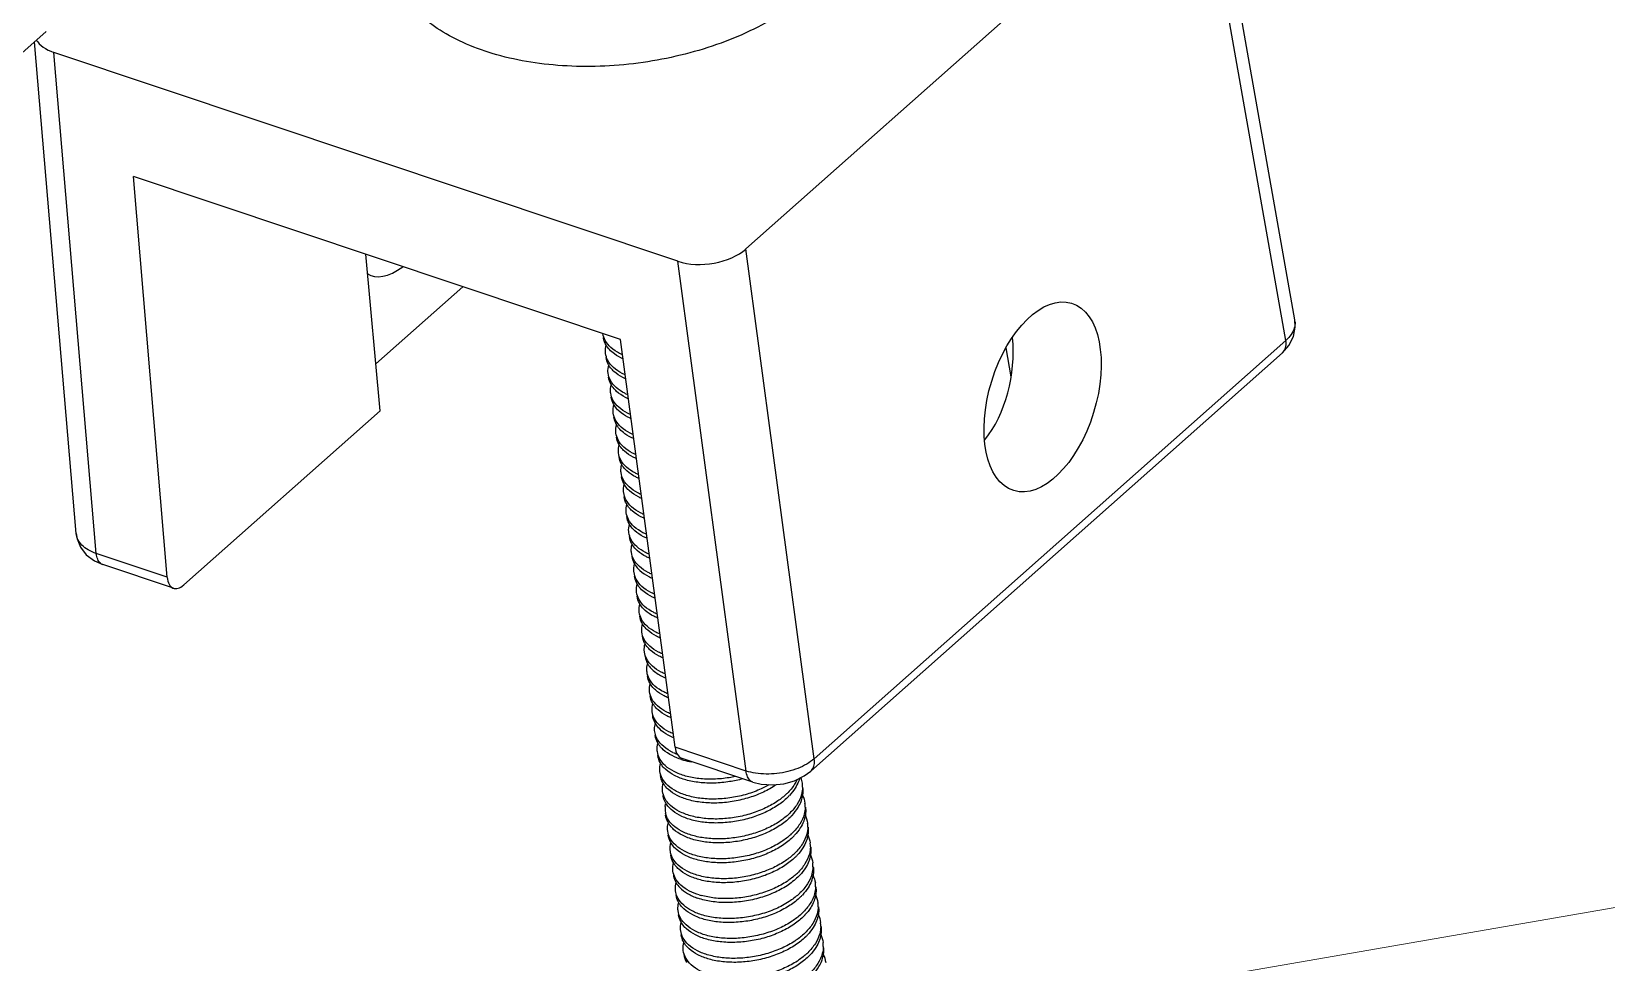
# Model space of a CAD drawing. Header units: millimetres. Extents: x 2015 to 2819, y -1311 to -752.
# Drawn here: x 2498.56 to 2521.75, y -1217.42 to -1203.72 of the extents above; entities that cross this region are included whole.
import ezdxf

# ---------------------------------------------------------------- set-up
doc = ezdxf.new("R2010")
doc.units = ezdxf.units.MM
doc.layers.add('02___PRT_ALL_AXES', color=7, linetype='Continuous')
doc.layers.add('06___PRT_ALL_SURFS', color=7, linetype='Continuous')
doc.layers.add('from', color=7, linetype='Continuous', lineweight=13)
doc.styles.add('宋体', font='SimSun.ttf')
doc.dimstyles.new('YanXiu', dxfattribs={"dimscale": 1.5, "dimtxt": 2.5, "dimasz": 2.2, "dimexe": 0.65, "dimexo": 0.65, "dimgap": 0.5, "dimtad": 1, "dimdsep": 46, "dimtxsty": '宋体', "dimcen": 0, "dimclrd": 3, "dimclre": 3, "dimclrt": 3, "dimazin": 2, "dimtfac": 1, "dimtofl": 0, "dimtmove": 0, "dimatfit": 3, "dimfxl": 1, "dimlwd": 5, "dimlwe": 5, "dimarcsym": 0})

# ---------------------------------------------------------------- blocks, each defined once
blk = doc.blocks.new('*u43')
at = {"color": 7, "linetype": 'Continuous'}
for p, q in [((189.369, -43.53), (187.596, -33.477)), ((178.171, -42.083), (187.411, -33.89)), ((189.185, -43.948), (187.411, -33.89)), ((164.508, -47.886), (163.658, -37.858)), ((176.783, -42.332), (164.051, -38.073)), ((164.917, -48.294), (164.051, -38.073)), ((175.612, -43.928), (165.674, -40.604)), ((166.367, -48.778), (165.674, -40.604)), ((179.564, -52.48), (178.171, -42.083)), ((170.707, -45.382), (170.415, -42.19)), ((178.175, -52.728), (176.783, -42.332)), ((170.619, -44.426), (172.395, -42.852)), ((176.726, -52.243), (175.612, -43.928)), ((189.185, -43.948), (179.564, -52.48)), ((189.117, -44.198), (179.494, -52.73)), ((183.581, -44.688), (183.481, -44.097)), ((166.702, -48.933), (170.707, -45.382)), ((166.367, -48.778), (164.917, -48.294)), ((166.494, -49.002), (165.052, -48.52)), ((178.175, -52.728), (176.726, -52.243)), ((178.31, -52.954), (176.868, -52.472)), ((179.494, -52.73), (179.495, -52.73))]:
    blk.add_line(p, q, dxfattribs=at)
for points in [[(189.117, -44.198), (189.249, -44.049), (189.342, -43.868), (189.379, -43.68), (189.369, -43.53)], [(164.508, -47.885), (164.526, -47.991), (164.595, -48.163), (164.714, -48.317), (164.884, -48.445), (165.052, -48.519)], [(178.31, -52.954), (178.483, -52.997), (178.712, -53.013), (178.942, -52.989), (179.162, -52.927), (179.362, -52.828), (179.495, -52.73)]]:
    blk.add_lwpolyline(points, dxfattribs=at)
for centre, radius, start, end in [((189.051, -43.587), 0.323, 2.3999, 10.1662), ((177.18, -51.295), 1.165, 244.7014, 249.3566), ((177.293, -51.084), 1.476, 252.924, 254.3592), ((177.336, -50.923), 1.642, 254.4287, 260.3001), ((178.764, -53.053), 0.563, 7.5755, 19.7596), ((178.789, -53.049), 0.538, 358.9363, 7.494), ((178.122, -52.275), 1.271, 312.3387, 314.2443), ((178.188, -52.413), 1.192, 314.2329, 316.9234), ((176.93, -53.497), 0.41, 173.6824, 187.3152), ((176.917, -53.499), 0.397, 187.3297, 194.1278), ((176.946, -53.143), 0.475, 210.9777, 213.631), ((178.176, -52.681), 1.271, 312.33, 314.2442), ((178.24, -52.817), 1.194, 314.2322, 316.9427), ((178.842, -53.455), 0.538, 358.9404, 7.494), ((176.978, -53.561), 0.451, 207.8406, 210.6357), ((178.895, -53.861), 0.538, 358.9404, 7.494), ((178.228, -53.087), 1.271, 312.3387, 314.2443), ((178.294, -53.225), 1.192, 314.2329, 316.9234), ((178.948, -54.267), 0.538, 358.9404, 7.494), ((178.281, -53.493), 1.271, 312.3387, 314.2443), ((178.347, -53.631), 1.192, 314.2329, 316.9234), ((179.001, -54.673), 0.538, 358.9404, 7.494), ((178.334, -53.899), 1.271, 312.3387, 314.2443), ((178.4, -54.037), 1.192, 314.2329, 316.9234), ((177.652, -53.848), 1.472, 252.8021, 254.3605), ((178.386, -54.305), 1.272, 312.3532, 314.2445), ((178.453, -54.443), 1.192, 314.2329, 316.9234), ((179.054, -55.079), 0.538, 358.9404, 7.494), ((179.107, -55.485), 0.538, 358.9404, 7.494), ((178.44, -54.711), 1.271, 312.3387, 314.2443), ((178.506, -54.849), 1.192, 314.2329, 316.9234), ((179.16, -55.891), 0.538, 358.9404, 7.494), ((178.493, -55.117), 1.271, 312.3387, 314.2443), ((178.559, -55.255), 1.192, 314.2329, 316.9234), ((179.212, -56.297), 0.538, 358.9336, 7.494), ((178.545, -55.523), 1.271, 312.3387, 314.2443), ((178.611, -55.661), 1.192, 314.2329, 316.9234)]:
    blk.add_arc(centre, radius, start, end, dxfattribs=at)
for centre, major_axis, ratio, start_param, end_param in [((164.636, -37.555), (0.992, 0.129), 0.573652, 3.395028, 4.009516), ((177.366, -41.814), (0.992, 0.129), 0.574428, -2.27276, -0.702649), ((171.367, -40.798), (0.877, 1.813), 0.427221, 3.081267, 3.819035), ((182.362, -44.476), (0.311, 1.994), 0.614173, -2.320219, -1.177988), ((166.66, -48.53), (0.169, 0.471), 0.513797, -3.984216, -2.38724), ((177.019, -51.995), (0.148, 0.478), 0.543841, -4.008282, -3.154534)]:
    blk.add_ellipse(centre, major_axis=major_axis, ratio=ratio, start_param=start_param, end_param=end_param, dxfattribs=at)
for points, start_tangent, end_tangent in [([(179.444, -36.867), (178.935, -37.254), (178.335, -37.597), (177.663, -37.884), (176.933, -38.108), (176.169, -38.264), (175.388, -38.347), (174.616, -38.355), (173.869, -38.287), (173.172, -38.146), (172.54, -37.934), (171.993, -37.659), (171.544, -37.327), (171.208, -36.949), (170.99, -36.532), (170.911, -36.201)], (-0.748212, -0.663459), (-0.12975, 0.991547)), ([(189.374, -43.574), (189.359, -43.693), (189.295, -43.824), (189.185, -43.948)], (0.041931, -0.999121), (-0.740433, -0.67213)), ([(175.3, -43.947), (175.254, -43.809)], (-0.466861, 0.884331), (-0.139848, 0.990173)), ([(175.319, -44.045), (175.266, -43.9), (175.265, -43.887)], (-0.501717, 0.865032), (-0.126974, 0.991906)), ([(175.651, -44.241), (175.595, -44.214), (175.416, -44.093), (175.3, -43.947)], (-0.914576, 0.404415), (-0.466861, 0.884331)), ([(189.116, -44.197), (189.144, -44.167), (189.185, -44.07), (189.186, -43.948)], (0.74899, 0.662581), (-0.153011, 0.988224)), ([(175.307, -44.212), (175.305, -44.19), (175.321, -44.04)], (-0.131568, 0.991307), (0.275086, 0.96142)), ([(175.352, -44.353), (175.307, -44.212)], (-0.466861, 0.884331), (-0.131568, 0.991307)), ([(175.374, -44.454), (175.363, -44.434), (175.317, -44.293)], (-0.509427, 0.860514), (-0.131568, 0.991307)), ([(175.385, -44.133), (175.336, -44.072), (175.319, -44.045)], (-0.675103, 0.737723), (-0.501717, 0.865032)), ([(175.662, -44.323), (175.488, -44.224), (175.385, -44.133)], (-0.915086, 0.403259), (-0.675103, 0.737723)), ([(175.706, -44.648), (175.648, -44.62), (175.469, -44.499), (175.352, -44.353)], (-0.915181, 0.403044), (-0.466861, 0.884331)), ([(175.36, -44.618), (175.357, -44.596), (175.373, -44.451)], (-0.131568, 0.991307), (0.266528, 0.963827)), ([(175.405, -44.759), (175.36, -44.618)], (-0.466861, 0.884331), (-0.131568, 0.991307)), ([(175.447, -44.549), (175.374, -44.454)], (-0.69163, 0.722252), (-0.509427, 0.860514)), ([(175.717, -44.729), (175.658, -44.702), (175.479, -44.58), (175.447, -44.549)], (-0.915301, 0.40277), (-0.69163, 0.722252)), ([(175.427, -44.859), (175.416, -44.84), (175.37, -44.699)], (-0.509427, 0.860514), (-0.131568, 0.991307)), ([(175.76, -45.055), (175.701, -45.026), (175.522, -44.905), (175.405, -44.759)], (-0.915782, 0.401675), (-0.466861, 0.884331)), ([(175.413, -45.024), (175.41, -45.002), (175.425, -44.856)], (-0.131568, 0.991307), (0.266528, 0.963827)), ([(175.5, -44.955), (175.427, -44.859)], (-0.69163, 0.722252), (-0.509427, 0.860514)), ([(175.771, -45.136), (175.711, -45.108), (175.532, -44.986), (175.5, -44.955)], (-0.915902, 0.401402), (-0.69163, 0.722252)), ([(175.458, -45.165), (175.413, -45.024)], (-0.466861, 0.884331), (-0.131568, 0.991307)), ([(175.48, -45.265), (175.469, -45.246), (175.423, -45.105)], (-0.509427, 0.860514), (-0.131568, 0.991307)), ([(175.815, -45.461), (175.754, -45.432), (175.575, -45.311), (175.458, -45.165)], (-0.91638, 0.400309), (-0.466861, 0.884331)), ([(175.465, -45.43), (175.463, -45.408), (175.478, -45.262)], (-0.131568, 0.991307), (0.266528, 0.963827)), ([(175.553, -45.361), (175.48, -45.265)], (-0.69163, 0.722252), (-0.509427, 0.860514)), ([(175.511, -45.571), (175.465, -45.43)], (-0.466861, 0.884331), (-0.131568, 0.991307)), ([(175.531, -45.668), (175.48, -45.533), (175.476, -45.511)], (-0.501625, 0.865085), (-0.126373, 0.991983)), ([(175.869, -45.868), (175.806, -45.838), (175.627, -45.717), (175.511, -45.571)], (-0.916975, 0.398945), (-0.466861, 0.884331)), ([(175.825, -45.543), (175.764, -45.514), (175.585, -45.392), (175.553, -45.361)], (-0.916499, 0.400036), (-0.69163, 0.722252)), ([(175.518, -45.836), (175.516, -45.814), (175.533, -45.664)], (-0.131568, 0.991307), (0.276153, 0.961114)), ([(175.564, -45.977), (175.518, -45.836)], (-0.466861, 0.884331), (-0.131568, 0.991307)), ([(175.585, -46.077), (175.575, -46.058), (175.529, -45.917)], (-0.509427, 0.860514), (-0.131568, 0.991307)), ([(175.596, -45.757), (175.552, -45.702), (175.531, -45.668)], (-0.673958, 0.73877), (-0.501625, 0.865085)), ([(175.88, -45.95), (175.7, -45.849), (175.596, -45.757)], (-0.917714, 0.397242), (-0.673958, 0.73877)), ([(175.923, -46.275), (175.859, -46.244), (175.68, -46.123), (175.564, -45.977)], (-0.917566, 0.397583), (-0.466861, 0.884331)), ([(175.571, -46.242), (175.569, -46.22), (175.584, -46.074)], (-0.131568, 0.991307), (0.266528, 0.963827)), ([(175.617, -46.383), (175.571, -46.242)], (-0.466861, 0.884331), (-0.131568, 0.991307)), ([(175.659, -46.173), (175.585, -46.077)], (-0.69163, 0.722252), (-0.509427, 0.860514)), ([(175.934, -46.356), (175.87, -46.326), (175.691, -46.204), (175.659, -46.173)], (-0.917684, 0.39731), (-0.69163, 0.722252)), ([(175.638, -46.483), (175.627, -46.464), (175.582, -46.323)], (-0.509427, 0.860514), (-0.131568, 0.991307)), ([(175.978, -46.681), (175.912, -46.65), (175.733, -46.529), (175.617, -46.383)], (-0.918154, 0.396223), (-0.466861, 0.884331)), ([(175.624, -46.648), (175.622, -46.626), (175.637, -46.48)], (-0.131568, 0.991307), (0.266528, 0.963827)), ([(175.711, -46.579), (175.638, -46.483)], (-0.69163, 0.722252), (-0.509427, 0.860514)), ([(175.989, -46.763), (175.923, -46.732), (175.744, -46.61), (175.711, -46.579)], (-0.918272, 0.395951), (-0.69163, 0.722252)), ([(175.67, -46.789), (175.624, -46.648)], (-0.466861, 0.884331), (-0.131568, 0.991307)), ([(175.691, -46.889), (175.68, -46.87), (175.635, -46.729)], (-0.509427, 0.860514), (-0.131568, 0.991307)), ([(176.032, -47.088), (175.965, -47.056), (175.786, -46.935), (175.67, -46.789)], (-0.918739, 0.394865), (-0.466861, 0.884331)), ([(175.677, -47.054), (175.675, -47.032), (175.69, -46.886)], (-0.131568, 0.991307), (0.266528, 0.963827)), ([(175.764, -46.985), (175.691, -46.889)], (-0.69163, 0.722252), (-0.509427, 0.860514)), ([(175.723, -47.195), (175.677, -47.054)], (-0.466861, 0.884331), (-0.131568, 0.991307)), ([(175.744, -47.295), (175.733, -47.276), (175.687, -47.135)], (-0.509427, 0.860514), (-0.131568, 0.991307)), ([(176.087, -47.495), (176.018, -47.462), (175.839, -47.341), (175.723, -47.195)], (-0.91932, 0.39351), (-0.466861, 0.884331)), ([(176.043, -47.169), (175.976, -47.138), (175.797, -47.016), (175.764, -46.985)], (-0.918856, 0.394594), (-0.69163, 0.722252)), ([(175.73, -47.46), (175.728, -47.438), (175.743, -47.292)], (-0.131568, 0.991307), (0.266528, 0.963827)), ([(175.775, -47.601), (175.73, -47.46)], (-0.466861, 0.884331), (-0.131568, 0.991307)), ([(175.797, -47.701), (175.786, -47.682), (175.74, -47.541)], (-0.509427, 0.860514), (-0.131568, 0.991307)), ([(175.817, -47.391), (175.744, -47.295)], (-0.69163, 0.722252), (-0.509427, 0.860514)), ([(176.098, -47.576), (176.028, -47.544), (175.85, -47.422), (175.817, -47.391)], (-0.919436, 0.393239), (-0.69163, 0.722252)), ([(176.141, -47.901), (176.071, -47.868), (175.892, -47.747), (175.775, -47.601)], (-0.919898, 0.392157), (-0.466861, 0.884331)), ([(175.783, -47.866), (175.78, -47.844), (175.796, -47.698)], (-0.131568, 0.991307), (0.266528, 0.963827)), ([(175.828, -48.007), (175.783, -47.866)], (-0.466861, 0.884331), (-0.131568, 0.991307)), ([(175.87, -47.797), (175.797, -47.701)], (-0.69163, 0.722252), (-0.509427, 0.860514)), ([(176.152, -47.983), (176.081, -47.95), (175.902, -47.828), (175.87, -47.797)], (-0.920014, 0.391886), (-0.69163, 0.722252)), ([(164.917, -48.294), (164.753, -48.219), (164.626, -48.122), (164.543, -48.009), (164.508, -47.886)], (-0.944596, 0.328234), (-0.084879, 0.996391)), ([(175.85, -48.107), (175.839, -48.088), (175.793, -47.947)], (-0.509427, 0.860514), (-0.131568, 0.991307)), ([(176.196, -48.308), (176.124, -48.274), (175.945, -48.153), (175.828, -48.007)], (-0.920473, 0.390806), (-0.466861, 0.884331)), ([(175.836, -48.272), (175.833, -48.25), (175.848, -48.104)], (-0.131568, 0.991307), (0.266528, 0.963827)), ([(175.923, -48.203), (175.85, -48.107)], (-0.69163, 0.722252), (-0.509427, 0.860514)), ([(165.052, -48.519), (165.002, -48.491), (164.946, -48.411), (164.917, -48.294)], (-0.945006, 0.327052), (-0.108907, 0.994052)), ([(175.881, -48.413), (175.836, -48.272)], (-0.466861, 0.884331), (-0.131568, 0.991307)), ([(175.846, -48.353), (175.892, -48.494), (175.902, -48.513)], (0.131568, -0.991307), (0.509427, -0.860514)), ([(176.25, -48.715), (176.177, -48.68), (175.998, -48.559), (175.881, -48.413)], (-0.921044, 0.389458), (-0.466861, 0.884331)), ([(175.888, -48.678), (175.886, -48.656), (175.901, -48.51)], (-0.131568, 0.991307), (0.266528, 0.963827)), ([(175.902, -48.513), (175.976, -48.609)], (0.509427, -0.860514), (0.69163, -0.722252)), ([(176.206, -48.389), (176.134, -48.356), (175.955, -48.234), (175.923, -48.203)], (-0.920588, 0.390536), (-0.69163, 0.722252)), ([(175.934, -48.819), (175.888, -48.678)], (-0.466861, 0.884331), (-0.131568, 0.991307)), ([(175.954, -48.916), (175.902, -48.781), (175.899, -48.759)], (-0.501733, 0.865023), (-0.126396, 0.99198)), ([(176.304, -49.121), (176.229, -49.086), (176.05, -48.965), (175.934, -48.819)], (-0.921612, 0.388111), (-0.466861, 0.884331)), ([(175.976, -48.609), (176.008, -48.64), (176.187, -48.761), (176.261, -48.796)], (0.69163, -0.722252), (0.921158, -0.389188)), ([(175.941, -49.084), (175.939, -49.062), (175.955, -48.912)], (-0.131568, 0.991307), (0.275999, 0.961158)), ([(175.987, -49.225), (175.941, -49.084)], (-0.466861, 0.884331), (-0.131568, 0.991307)), ([(176.019, -49.005), (175.975, -48.949), (175.954, -48.916)], (-0.673787, 0.738925), (-0.501733, 0.865023)), ([(176.317, -49.203), (176.125, -49.098), (176.019, -49.005)], (-0.922559, 0.385856), (-0.673787, 0.738925)), ([(176.008, -49.325), (175.997, -49.306), (175.952, -49.165)], (-0.509427, 0.860514), (-0.131568, 0.991307)), ([(176.359, -49.528), (176.282, -49.492), (176.103, -49.371), (175.987, -49.225)], (-0.922177, 0.386768), (-0.466861, 0.884331)), ([(175.994, -49.49), (175.992, -49.468), (176.007, -49.322)], (-0.131568, 0.991307), (0.266528, 0.963827)), ([(176.081, -49.421), (176.008, -49.325)], (-0.69163, 0.722252), (-0.509427, 0.860514)), ([(176.37, -49.609), (176.293, -49.573), (176.114, -49.452), (176.081, -49.421)], (-0.92229, 0.386499), (-0.69163, 0.722252)), ([(176.04, -49.631), (175.994, -49.49)], (-0.466861, 0.884331), (-0.131568, 0.991307)), ([(176.061, -49.731), (176.05, -49.712), (176.005, -49.571)], (-0.509427, 0.860514), (-0.131568, 0.991307)), ([(176.413, -49.934), (176.335, -49.898), (176.156, -49.777), (176.04, -49.631)], (-0.922739, 0.385426), (-0.466861, 0.884331)), ([(176.047, -49.896), (176.045, -49.874), (176.06, -49.728)], (-0.131568, 0.991307), (0.266528, 0.963827)), ([(176.134, -49.827), (176.061, -49.731)], (-0.69163, 0.722252), (-0.509427, 0.860514)), ([(176.093, -50.037), (176.047, -49.896)], (-0.466861, 0.884331), (-0.131568, 0.991307)), ([(176.114, -50.137), (176.103, -50.118), (176.058, -49.977)], (-0.509427, 0.860514), (-0.131568, 0.991307)), ([(176.468, -50.341), (176.388, -50.304), (176.209, -50.183), (176.093, -50.037)], (-0.923297, 0.384087), (-0.466861, 0.884331)), ([(176.424, -50.016), (176.346, -49.979), (176.167, -49.858), (176.134, -49.827)], (-0.922851, 0.385158), (-0.69163, 0.722252)), ([(176.1, -50.302), (176.098, -50.28), (176.113, -50.134)], (-0.131568, 0.991307), (0.266528, 0.963827)), ([(176.146, -50.443), (176.1, -50.302)], (-0.466861, 0.884331), (-0.131568, 0.991307)), ([(176.11, -50.383), (176.112, -50.395), (176.165, -50.541)], (0.127094, -0.991891), (0.502325, -0.864679)), ([(176.187, -50.233), (176.114, -50.137)], (-0.69163, 0.722252), (-0.509427, 0.860514)), ([(176.522, -50.748), (176.441, -50.71), (176.262, -50.589), (176.146, -50.443)], (-0.923852, 0.38275), (-0.466861, 0.884331)), ([(176.479, -50.422), (176.399, -50.385), (176.22, -50.264), (176.187, -50.233)], (-0.923408, 0.383819), (-0.69163, 0.722252)), ([(176.153, -50.708), (176.15, -50.686), (176.167, -50.537)], (-0.131568, 0.991307), (0.274248, 0.961659)), ([(176.198, -50.849), (176.153, -50.708)], (-0.466861, 0.884331), (-0.131568, 0.991307)), ([(176.165, -50.541), (176.182, -50.567), (176.231, -50.629)], (0.502325, -0.864679), (0.67563, -0.737241)), ([(176.231, -50.629), (176.332, -50.718), (176.535, -50.83)], (0.67563, -0.737241), (0.924979, -0.380018)), ([(176.22, -50.949), (176.209, -50.93), (176.163, -50.789)], (-0.509427, 0.860514), (-0.131568, 0.991307)), ([(176.577, -51.154), (176.494, -51.116), (176.315, -50.995), (176.198, -50.849)], (-0.924404, 0.381416), (-0.466861, 0.884331)), ([(176.206, -51.114), (176.203, -51.092), (176.219, -50.946)], (-0.131568, 0.991307), (0.266528, 0.963827)), ([(176.293, -51.045), (176.22, -50.949)], (-0.69163, 0.722252), (-0.509427, 0.860514)), ([(176.588, -51.236), (176.504, -51.197), (176.325, -51.076), (176.293, -51.045)], (-0.924513, 0.381149), (-0.69163, 0.722252)), ([(176.251, -51.255), (176.206, -51.114)], (-0.466861, 0.884331), (-0.131568, 0.991307)), ([(176.273, -51.355), (176.262, -51.336), (176.216, -51.195)], (-0.509427, 0.860514), (-0.131568, 0.991307)), ([(176.631, -51.561), (176.547, -51.522), (176.368, -51.401), (176.251, -51.255)], (-0.924952, 0.380084), (-0.466861, 0.884331)), ([(176.258, -51.52), (176.256, -51.498), (176.271, -51.352)], (-0.131568, 0.991307), (0.266528, 0.963827)), ([(176.346, -51.451), (176.273, -51.355)], (-0.69163, 0.722252), (-0.509427, 0.860514)), ([(176.304, -51.661), (176.258, -51.52)], (-0.466861, 0.884331), (-0.131568, 0.991307)), ([(176.326, -51.762), (176.303, -51.719), (176.269, -51.601)], (-0.513104, 0.858326), (-0.131861, 0.991268)), ([(176.686, -51.968), (176.599, -51.928), (176.421, -51.807), (176.304, -51.661)], (-0.925497, 0.378755), (-0.466861, 0.884331)), ([(176.642, -51.642), (176.557, -51.603), (176.378, -51.482), (176.346, -51.451)], (-0.925061, 0.379818), (-0.69163, 0.722252)), ([(176.311, -51.926), (176.308, -51.877), (176.325, -51.757)], (-0.131861, 0.991268), (0.270789, 0.962639)), ([(176.346, -52.044), (176.311, -51.926)], (-0.415689, 0.909507), (-0.131861, 0.991268)), ([(176.378, -52.167), (176.368, -52.148), (176.322, -52.007)], (-0.509427, 0.860514), (-0.131568, 0.991307)), ([(176.412, -51.87), (176.326, -51.762)], (-0.712986, 0.701178), (-0.513104, 0.858326)), ([(176.682, -52.349), (176.629, -52.322), (176.454, -52.195), (176.346, -52.044)], (-0.903675, 0.428218), (-0.415689, 0.909507)), ([(176.696, -52.049), (176.586, -51.997), (176.412, -51.87)], (-0.925586, 0.378537), (-0.712986, 0.701178)), ([(176.364, -52.332), (176.362, -52.31), (176.377, -52.164)], (-0.131568, 0.991307), (0.266528, 0.963827)), ([(176.41, -52.473), (176.364, -52.332)], (-0.466861, 0.884331), (-0.131568, 0.991307)), ([(176.452, -52.263), (176.378, -52.167)], (-0.69163, 0.722252), (-0.509427, 0.860514)), ([(176.86, -52.494), (176.663, -52.415), (176.484, -52.294), (176.452, -52.263)], (-0.955878, 0.293764), (-0.69163, 0.722252)), ([(176.431, -52.573), (176.42, -52.554), (176.375, -52.413)], (-0.509427, 0.860514), (-0.131568, 0.991307)), ([(177.956, -52.84), (177.829, -52.864), (177.514, -52.894), (177.212, -52.882), (176.938, -52.83), (176.705, -52.74), (176.526, -52.619), (176.41, -52.473)], (-0.977917, -0.208994), (-0.466861, 0.884331)), ([(176.417, -52.738), (176.415, -52.716), (176.43, -52.57)], (-0.131568, 0.991307), (0.266528, 0.963827)), ([(176.504, -52.669), (176.431, -52.573)], (-0.69163, 0.722252), (-0.509427, 0.860514)), ([(178.105, -52.888), (177.839, -52.945), (177.524, -52.975), (177.222, -52.963), (176.948, -52.911), (176.716, -52.821), (176.537, -52.7), (176.504, -52.669)], (-0.964166, -0.265301), (-0.69163, 0.722252)), ([(179.564, -52.48), (179.413, -52.586), (179.23, -52.674), (179.023, -52.739), (178.804, -52.779), (178.582, -52.79), (178.369, -52.773), (178.175, -52.728)], (-0.756024, -0.654544), (-0.95201, 0.306067)), ([(179.494, -52.73), (179.522, -52.699), (179.563, -52.602), (179.564, -52.48)], (0.74944, 0.662072), (-0.153011, 0.988224)), ([(176.463, -52.879), (176.417, -52.738)], (-0.466861, 0.884331), (-0.131568, 0.991307)), ([(176.484, -52.979), (176.473, -52.96), (176.428, -52.819)], (-0.509427, 0.860514), (-0.131568, 0.991307)), ([(178.64, -53.012), (178.485, -53.091), (178.193, -53.2), (177.881, -53.27), (177.567, -53.3), (177.265, -53.288), (176.991, -53.235), (176.758, -53.146), (176.579, -53.025), (176.463, -52.879)], (-0.870628, -0.491942), (-0.466861, 0.884331)), ([(176.47, -53.144), (176.468, -53.122), (176.483, -52.976)], (-0.131568, 0.991307), (0.266528, 0.963827)), ([(176.557, -53.075), (176.484, -52.979)], (-0.69163, 0.722252), (-0.509427, 0.860514)), ([(178.788, -53.007), (178.755, -53.03), (178.496, -53.172), (178.204, -53.281), (177.892, -53.351), (177.577, -53.381), (177.275, -53.369), (177.001, -53.317), (176.769, -53.227), (176.59, -53.106), (176.557, -53.075)], (-0.820872, -0.571112), (-0.69163, 0.722252)), ([(178.31, -52.954), (178.26, -52.925), (178.204, -52.845), (178.175, -52.728)], (-0.945061, 0.326894), (-0.108907, 0.994052)), ([(179.212, -52.909), (179.164, -52.997), (179.009, -53.186)], (-0.423811, -0.905751), (-0.716284, -0.697809)), ([(179.243, -52.942), (179.174, -53.078), (179.059, -53.227)], (-0.357331, -0.933978), (-0.682733, -0.730668)), ([(179.264, -52.877), (179.264, -52.88), (179.243, -52.942)], (-0.257063, -0.966395), (-0.357331, -0.933978)), ([(176.516, -53.285), (176.47, -53.144)], (-0.466861, 0.884331), (-0.131568, 0.991307)), ([(176.538, -53.387), (176.489, -53.271), (176.481, -53.225)], (-0.514643, 0.857405), (-0.127883, 0.991789)), ([(176.582, -53.381), (176.516, -53.285)], (-0.659976, 0.751287), (-0.466861, 0.884331)), ([(179.02, -53.267), (178.814, -53.432), (178.563, -53.571), (178.28, -53.68), (177.978, -53.752), (177.671, -53.786), (177.374, -53.78), (177.101, -53.735), (176.866, -53.655), (176.679, -53.543), (176.55, -53.406)], (-0.716284, -0.697809), (-0.553788, 0.832658)), ([(178.979, -53.215), (178.797, -53.355), (178.538, -53.497), (178.246, -53.606), (177.934, -53.676), (177.62, -53.706), (177.318, -53.694), (177.043, -53.641), (176.811, -53.552), (176.632, -53.431)], (-0.739092, -0.673605), (-0.740851, 0.67167)), ([(179.327, -53.059), (179.306, -53.204), (179.217, -53.403), (179.062, -53.592)], (-0.017428, -0.999848), (-0.716284, -0.697809)), ([(179.295, -53.352), (179.324, -53.253), (179.331, -53.218)], (0.362266, 0.932075), (0.151062, 0.988524)), ([(179.326, -53.218), (179.375, -53.385)], (0.423981, -0.905671), (0.130448, -0.991455)), ([(179.331, -53.218), (179.333, -53.06)], (0.151062, 0.988524), (-0.1277, 0.991813)), ([(176.522, -53.452), (176.535, -53.384)], (0.109853, 0.993948), (0.264707, 0.964329)), ([(176.592, -53.731), (176.532, -53.596)], (-0.553788, 0.832658), (-0.244415, 0.969671)), ([(176.579, -53.772), (176.533, -53.631)], (-0.466861, 0.884331), (-0.131568, 0.991307)), ([(176.632, -53.431), (176.582, -53.381)], (-0.740851, 0.67167), (-0.659976, 0.751287)), ([(179.031, -53.621), (178.856, -53.757), (178.606, -53.896), (178.322, -54.004), (178.02, -54.077), (177.713, -54.11), (177.416, -54.104), (177.144, -54.06), (176.908, -53.98), (176.722, -53.868), (176.592, -53.731)], (-0.739193, -0.673494), (-0.553788, 0.832658)), ([(179.112, -53.632), (179.237, -53.469), (179.295, -53.352)], (0.682477, 0.730907), (0.362266, 0.932075)), ([(179.38, -53.465), (179.359, -53.61), (179.27, -53.809), (179.115, -53.998)], (-0.017357, -0.999849), (-0.716284, -0.697809)), ([(179.384, -53.621), (179.369, -53.692), (179.349, -53.754)], (-0.146749, -0.989174), (-0.357331, -0.933978)), ([(179.377, -53.619), (179.379, -53.624), (179.428, -53.791)], (0.431036, -0.902335), (0.130448, -0.991455)), ([(179.386, -53.466), (179.389, -53.491), (179.384, -53.621)], (0.130448, -0.991455), (-0.146749, -0.989174)), ([(176.576, -53.956), (176.573, -53.934), (176.589, -53.788)], (-0.131568, 0.991307), (0.266528, 0.963827)), ([(176.621, -54.097), (176.576, -53.956)], (-0.466861, 0.884331), (-0.131568, 0.991307)), ([(176.663, -53.887), (176.59, -53.791)], (-0.69163, 0.722252), (-0.509427, 0.860514)), ([(179.073, -53.673), (178.861, -53.842), (178.602, -53.984), (178.309, -54.093), (177.998, -54.163), (177.683, -54.193), (177.381, -54.181), (177.107, -54.129), (176.874, -54.039), (176.695, -53.918), (176.663, -53.887)], (-0.716284, -0.697809), (-0.69163, 0.722252)), ([(179.349, -53.754), (179.28, -53.89), (179.165, -54.039)], (-0.357331, -0.933978), (-0.682733, -0.730668)), ([(179.433, -53.871), (179.412, -54.016), (179.322, -54.215), (179.168, -54.404)], (-0.017357, -0.999849), (-0.716284, -0.697809)), ([(179.439, -53.872), (179.442, -53.897), (179.437, -54.027)], (0.130448, -0.991455), (-0.146749, -0.989174)), ([(176.643, -54.197), (176.632, -54.178), (176.586, -54.037)], (-0.509427, 0.860514), (-0.131568, 0.991307)), ([(179.084, -54.027), (178.903, -54.167), (178.644, -54.309), (178.352, -54.417), (178.04, -54.488), (177.725, -54.518), (177.423, -54.506), (177.149, -54.453), (176.917, -54.364), (176.738, -54.243), (176.621, -54.097)], (-0.739092, -0.673605), (-0.466861, 0.884331)), ([(176.629, -54.362), (176.626, -54.34), (176.641, -54.194)], (-0.131568, 0.991307), (0.266528, 0.963827)), ([(176.716, -54.293), (176.643, -54.197)], (-0.69163, 0.722252), (-0.509427, 0.860514)), ([(179.126, -54.079), (178.914, -54.248), (178.655, -54.39), (178.362, -54.499), (178.051, -54.569), (177.736, -54.599), (177.434, -54.587), (177.16, -54.535), (176.927, -54.445), (176.748, -54.324), (176.716, -54.293)], (-0.716284, -0.697809), (-0.69163, 0.722252)), ([(179.402, -54.16), (179.333, -54.296), (179.218, -54.445)], (-0.357331, -0.933978), (-0.682733, -0.730668)), ([(179.486, -54.277), (179.465, -54.422), (179.375, -54.621), (179.221, -54.81)], (-0.017357, -0.999849), (-0.716284, -0.697809)), ([(179.437, -54.027), (179.422, -54.098), (179.402, -54.16)], (-0.146749, -0.989174), (-0.357331, -0.933978)), ([(179.43, -54.025), (179.432, -54.03), (179.481, -54.196)], (0.431036, -0.902335), (0.130448, -0.991455)), ([(179.492, -54.278), (179.494, -54.303), (179.49, -54.433)], (0.130448, -0.991455), (-0.146749, -0.989174)), ([(176.674, -54.503), (176.629, -54.362)], (-0.466861, 0.884331), (-0.131568, 0.991307)), ([(176.696, -54.603), (176.685, -54.584), (176.639, -54.443)], (-0.509427, 0.860514), (-0.131568, 0.991307)), ([(179.137, -54.433), (178.956, -54.573), (178.697, -54.715), (178.404, -54.823), (178.093, -54.894), (177.778, -54.924), (177.476, -54.912), (177.202, -54.859), (176.97, -54.77), (176.791, -54.649), (176.674, -54.503)], (-0.739092, -0.673605), (-0.466861, 0.884331)), ([(176.681, -54.768), (176.679, -54.746), (176.694, -54.6)], (-0.131568, 0.991307), (0.266528, 0.963827)), ([(176.769, -54.699), (176.696, -54.603)], (-0.69163, 0.722252), (-0.509427, 0.860514)), ([(179.178, -54.485), (178.966, -54.654), (178.708, -54.796), (178.415, -54.905), (178.104, -54.975), (177.789, -55.005), (177.487, -54.993), (177.213, -54.941), (176.98, -54.851), (176.801, -54.73), (176.769, -54.699)], (-0.716284, -0.697809), (-0.69163, 0.722252)), ([(179.455, -54.566), (179.386, -54.702), (179.27, -54.851)], (-0.357331, -0.933978), (-0.682733, -0.730668)), ([(179.49, -54.433), (179.475, -54.503), (179.455, -54.566)], (-0.146749, -0.989174), (-0.357331, -0.933978)), ([(179.483, -54.431), (179.485, -54.436), (179.534, -54.602)], (0.431036, -0.902335), (0.130448, -0.991455)), ([(176.727, -54.909), (176.681, -54.768)], (-0.466861, 0.884331), (-0.131568, 0.991307)), ([(176.692, -54.849), (176.722, -54.957), (176.748, -55.008)], (0.131035, -0.991378), (0.507769, -0.861493)), ([(177.216, -55.254), (177.022, -55.176), (176.843, -55.055), (176.727, -54.909)], (-0.955245, 0.295817), (-0.466861, 0.884331)), ([(179.231, -54.891), (179.009, -55.067), (178.736, -55.213), (178.428, -55.322), (178.101, -55.389), (177.774, -55.412), (177.465, -55.389), (177.19, -55.323)], (-0.716284, -0.697809), (-0.946337, 0.32318)), ([(179.19, -54.838), (179.009, -54.979), (178.75, -55.121), (178.457, -55.229), (178.146, -55.3), (177.831, -55.33), (177.529, -55.318), (177.255, -55.265)], (-0.739092, -0.673605), (-0.962937, 0.269728)), ([(179.538, -54.683), (179.517, -54.828), (179.428, -55.027), (179.274, -55.215)], (-0.017357, -0.999849), (-0.716284, -0.697809)), ([(179.543, -54.839), (179.528, -54.909), (179.507, -54.972)], (-0.146749, -0.989174), (-0.357331, -0.933978)), ([(179.536, -54.837), (179.538, -54.842), (179.587, -55.008)], (0.431036, -0.902335), (0.130448, -0.991455)), ([(179.545, -54.684), (179.547, -54.709), (179.543, -54.839)], (0.130448, -0.991455), (-0.146749, -0.989174)), ([(176.734, -55.173), (176.731, -55.13), (176.748, -55.003)], (-0.131523, 0.991313), (0.275138, 0.961405)), ([(176.767, -55.287), (176.734, -55.173)], (-0.405492, 0.914099), (-0.131523, 0.991313)), ([(176.801, -55.415), (176.791, -55.396), (176.745, -55.255)], (-0.509427, 0.860514), (-0.131568, 0.991307)), ([(176.748, -55.008), (176.82, -55.103)], (0.507769, -0.861493), (0.687403, -0.726276)), ([(176.82, -55.103), (176.98, -55.228), (177.19, -55.323)], (0.687403, -0.726276), (0.946337, -0.32318)), ([(179.243, -55.244), (179.051, -55.391), (178.778, -55.538), (178.47, -55.647), (178.144, -55.714), (177.817, -55.737), (177.507, -55.714), (177.232, -55.648)], (-0.738923, -0.67379), (-0.946337, 0.32318)), ([(179.507, -54.972), (179.439, -55.108), (179.323, -55.257)], (-0.357331, -0.933978), (-0.682733, -0.730668)), ([(179.591, -55.089), (179.57, -55.234), (179.481, -55.433), (179.326, -55.621)], (-0.017357, -0.999849), (-0.716284, -0.697809)), ([(179.596, -55.245), (179.581, -55.315), (179.56, -55.378)], (-0.146749, -0.989174), (-0.357331, -0.933978)), ([(179.589, -55.243), (179.591, -55.248), (179.64, -55.414)], (0.431036, -0.902335), (0.130448, -0.991455)), ([(179.597, -55.09), (179.6, -55.115), (179.596, -55.245)], (0.130448, -0.991455), (-0.146749, -0.989174)), ([(177.232, -55.648), (177.023, -55.553), (176.865, -55.431), (176.767, -55.287)], (-0.946337, 0.32318), (-0.405492, 0.914099)), ([(176.787, -55.579), (176.785, -55.558), (176.8, -55.412)], (-0.131568, 0.991307), (0.266528, 0.963827)), ([(176.833, -55.721), (176.787, -55.579)], (-0.466861, 0.884331), (-0.131568, 0.991307)), ([(176.875, -55.511), (176.801, -55.415)], (-0.69163, 0.722252), (-0.509427, 0.860514)), ([(177.206, -55.716), (177.086, -55.663), (176.907, -55.542), (176.875, -55.511)], (-0.936312, 0.35117), (-0.69163, 0.722252)), ([(179.284, -55.297), (179.072, -55.466), (178.813, -55.608), (178.521, -55.717), (178.209, -55.787), (177.895, -55.817), (177.592, -55.805), (177.318, -55.753), (177.206, -55.716)], (-0.716284, -0.697809), (-0.936312, 0.35117)), ([(179.56, -55.378), (179.492, -55.514), (179.376, -55.663)], (-0.357331, -0.933978), (-0.682733, -0.730668)), ([(179.644, -55.495), (179.623, -55.64), (179.534, -55.839), (179.379, -56.027)], (-0.017357, -0.999849), (-0.716284, -0.697809)), ([(179.65, -55.496), (179.653, -55.521), (179.649, -55.651)], (0.130448, -0.991455), (-0.146749, -0.989174)), ([(176.854, -55.821), (176.843, -55.802), (176.798, -55.661)], (-0.509427, 0.860514), (-0.131568, 0.991307)), ([(179.296, -55.65), (179.114, -55.791), (178.856, -55.933), (178.563, -56.041), (178.252, -56.112), (177.937, -56.142), (177.635, -56.13), (177.361, -56.077), (177.128, -55.988), (176.949, -55.867), (176.833, -55.721)], (-0.739092, -0.673605), (-0.466861, 0.884331)), ([(176.84, -55.985), (176.838, -55.964), (176.853, -55.818)], (-0.131568, 0.991307), (0.266528, 0.963827)), ([(176.927, -55.917), (176.854, -55.821)], (-0.69163, 0.722252), (-0.509427, 0.860514)), ([(179.337, -55.703), (179.125, -55.872), (178.866, -56.014), (178.574, -56.123), (178.262, -56.193), (177.947, -56.223), (177.645, -56.211), (177.371, -56.159), (177.139, -56.069), (176.96, -55.948), (176.927, -55.917)], (-0.716284, -0.697809), (-0.69163, 0.722252)), ([(179.613, -55.784), (179.545, -55.92), (179.429, -56.069)], (-0.357331, -0.933978), (-0.682733, -0.730668)), ([(179.697, -55.9), (179.676, -56.046), (179.587, -56.245), (179.432, -56.433)], (-0.017357, -0.999849), (-0.716284, -0.697809)), ([(179.649, -55.651), (179.634, -55.721), (179.613, -55.784)], (-0.146749, -0.989174), (-0.357331, -0.933978)), ([(179.641, -55.649), (179.644, -55.654), (179.693, -55.82)], (0.431036, -0.902335), (0.130448, -0.991455)), ([(179.703, -55.902), (179.706, -55.927), (179.701, -56.057)], (0.130448, -0.991455), (-0.146749, -0.989174)), ([(176.886, -56.127), (176.84, -55.985)], (-0.466861, 0.884331), (-0.131568, 0.991307)), ([(176.907, -56.227), (176.896, -56.208), (176.851, -56.067)], (-0.509427, 0.860514), (-0.131568, 0.991307)), ([(179.349, -56.056), (179.167, -56.197), (178.908, -56.339), (178.616, -56.447), (178.304, -56.518), (177.99, -56.548), (177.688, -56.536), (177.413, -56.483), (177.181, -56.394), (177.002, -56.273), (176.886, -56.127)], (-0.739092, -0.673605), (-0.466861, 0.884331)), ([(176.893, -56.391), (176.891, -56.37), (176.906, -56.224)], (-0.131568, 0.991307), (0.266528, 0.963827)), ([(176.98, -56.323), (176.907, -56.227)], (-0.69163, 0.722252), (-0.509427, 0.860514)), ([(179.39, -56.109), (179.178, -56.278), (178.919, -56.42), (178.626, -56.529), (178.315, -56.599), (178, -56.629), (177.698, -56.617), (177.424, -56.565), (177.192, -56.475), (177.013, -56.354), (176.98, -56.323)], (-0.716284, -0.697809), (-0.69163, 0.722252)), ([(179.666, -56.19), (179.597, -56.326), (179.482, -56.475)], (-0.357331, -0.933978), (-0.682733, -0.730668)), ([(179.701, -56.057), (179.687, -56.127), (179.666, -56.19)], (-0.146749, -0.989174), (-0.357331, -0.933978)), ([(179.694, -56.055), (179.696, -56.06), (179.745, -56.226)], (0.431036, -0.902335), (0.130448, -0.991455)), ([(176.939, -56.533), (176.893, -56.391)], (-0.466861, 0.884331), (-0.131568, 0.991307)), ([(176.903, -56.473), (176.956, -56.626), (176.961, -56.635)], (0.130428, -0.991458), (0.512449, -0.858717)), ([(179.401, -56.462), (179.22, -56.603), (178.961, -56.745), (178.669, -56.853), (178.357, -56.924), (178.043, -56.954), (177.74, -56.942), (177.466, -56.889), (177.234, -56.8), (177.055, -56.679), (176.939, -56.533)], (-0.739092, -0.673605), (-0.466861, 0.884331)), ([(179.443, -56.515), (179.237, -56.68), (178.986, -56.819), (178.703, -56.927), (178.401, -57), (178.094, -57.033)], (-0.716284, -0.697809), (-0.99896, -0.045588)), ([(179.75, -56.307), (179.729, -56.452), (179.64, -56.651), (179.485, -56.839)], (-0.017475, -0.999847), (-0.716284, -0.697809)), ([(179.718, -56.599), (179.747, -56.503), (179.754, -56.466)], (0.361978, 0.932187), (0.150526, 0.988606)), ([(179.749, -56.465), (179.798, -56.632)], (0.424729, -0.905321), (0.130448, -0.991455)), ([(179.754, -56.466), (179.756, -56.308)], (0.150526, 0.988606), (-0.127816, 0.991798)), ([(179.535, -56.88), (179.659, -56.718), (179.718, -56.599)], (0.682483, 0.730901), (0.361978, 0.932187))]:
    blk.add_spline(points, degree=3, dxfattribs=dict(at, start_tangent=start_tangent, end_tangent=end_tangent))
at = {"layer": '02___PRT_ALL_AXES', "color": 7, "linetype": 'Continuous'}
blk.add_ellipse((184.224, -45.099), major_axis=(0.59, 1.911), ratio=0.543841, dxfattribs=at)
at = {"layer": '06___PRT_ALL_SURFS', "color": 7, "linetype": 'Continuous'}
blk.add_line((163.895, -37.648), (162.087, -39.251), dxfattribs=at)
at = {"layer": 'from', "color": 40}
blk.add_leader([(179.032, -58.427), (212.431, -52.653)], dimstyle='YanXiu', override={"dimasz": 1, "dimclrd": 40, "dimldrblk": 'Dot'}, dxfattribs=at)

msp = doc.modelspace()

# ---------------------------------------------------------------- block references
at = {"xscale": 0.7217100000000002, "yscale": 0.7217100000000002, "zscale": 0.7217100000000002}
msp.add_blockref('*u43', (2380.49, -1176.547), dxfattribs=at)

doc.saveas('drawing.dxf')
